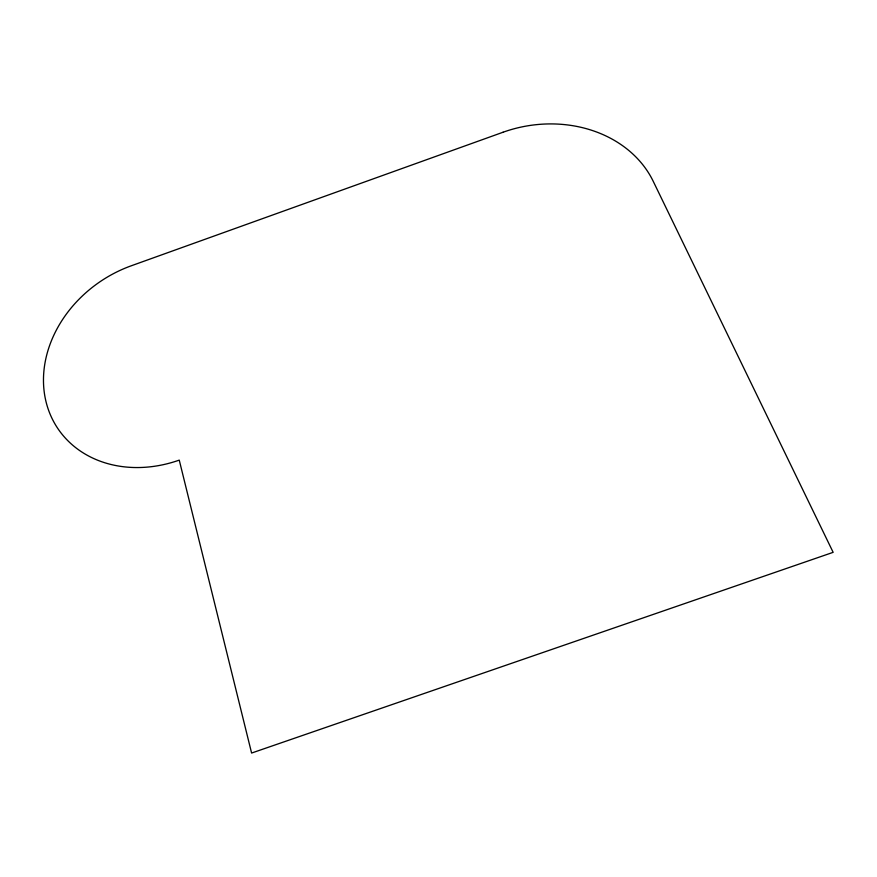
<?xml version="1.0" encoding="UTF-8"?>
<svg xmlns="http://www.w3.org/2000/svg" width="877" height="877" viewBox="0 0 877 877"><rect width="100%" height="100%" fill="white"/><g stroke="black" fill="none" stroke-linecap="round" stroke-linejoin="round"><path stroke-width="1.32" d="M503.091 132.219L131.243 265.797A117.759 98.312 -33.8 0 0 46.064 401.874A117.759 98.312 -33.8 0 0 179.248 460.118L251.6 753.047L833.15 552.335L653.201 181.254A119.239 100.121 -10.8 0 0 503.091 132.219"/></g></svg>
